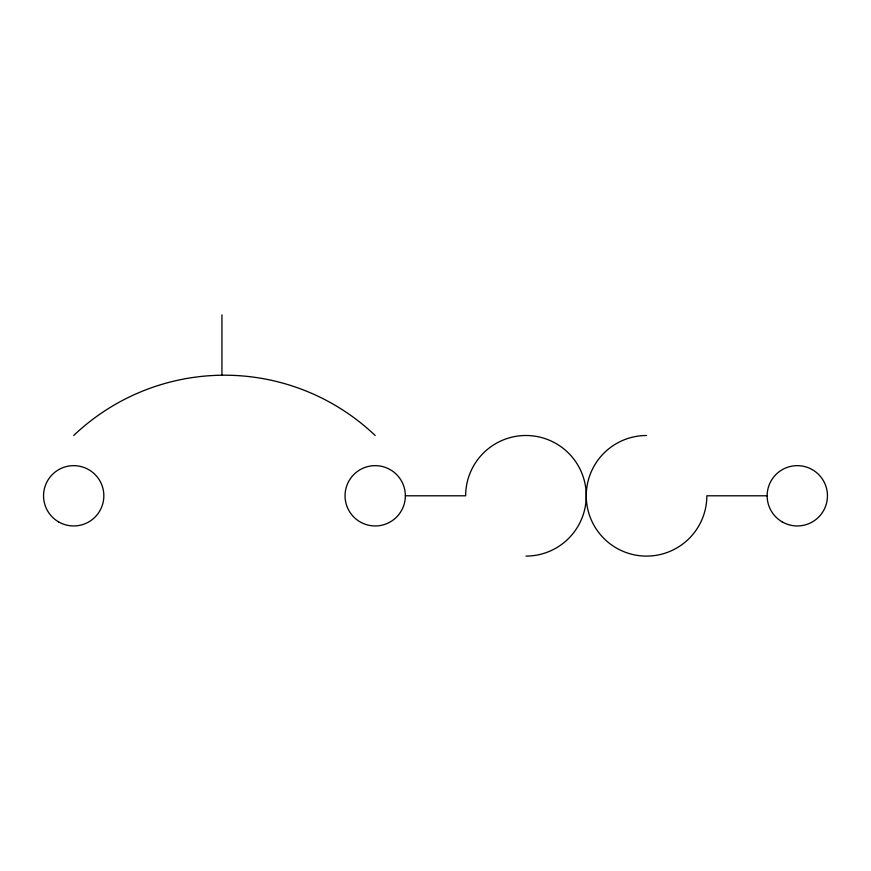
<?xml version="1.0" encoding="UTF-8"?>
<svg xmlns="http://www.w3.org/2000/svg" width="871" height="871" viewBox="0 0 871 871"><rect width="100%" height="100%" fill="white"/><g stroke="black" fill="none" stroke-linecap="round" stroke-linejoin="round"><path stroke-width="1.31" d="M405.353 495.795A30.147 30.147 0 0 0 360.126 469.687A30.147 30.147 0 0 0 360.126 521.914A30.147 30.147 0 0 0 405.353 495.795L465.647 495.795A60.295 60.295 0 0 1 525.953 435.5A60.295 60.295 0 0 1 586.248 495.795A60.295 60.295 0 0 0 646.554 556.101A60.295 60.295 0 0 0 706.849 495.795L767.155 495.795M221.942 314.899L221.942 375.205M646.554 435.5A60.295 60.295 0 0 0 586.259 495.806A60.295 60.295 0 0 1 525.953 556.101M73.697 435.5A218.588 218.588 0 0 1 375.194 435.5M782.223 521.914A30.147 30.147 0 0 0 827.45 495.795A30.147 30.147 0 0 0 782.223 469.687A30.147 30.147 0 0 0 782.223 521.914M58.629 521.914A30.147 30.147 0 0 0 103.845 495.795A30.147 30.147 0 0 0 58.629 469.687A30.147 30.147 0 0 0 58.629 521.914"/></g></svg>
